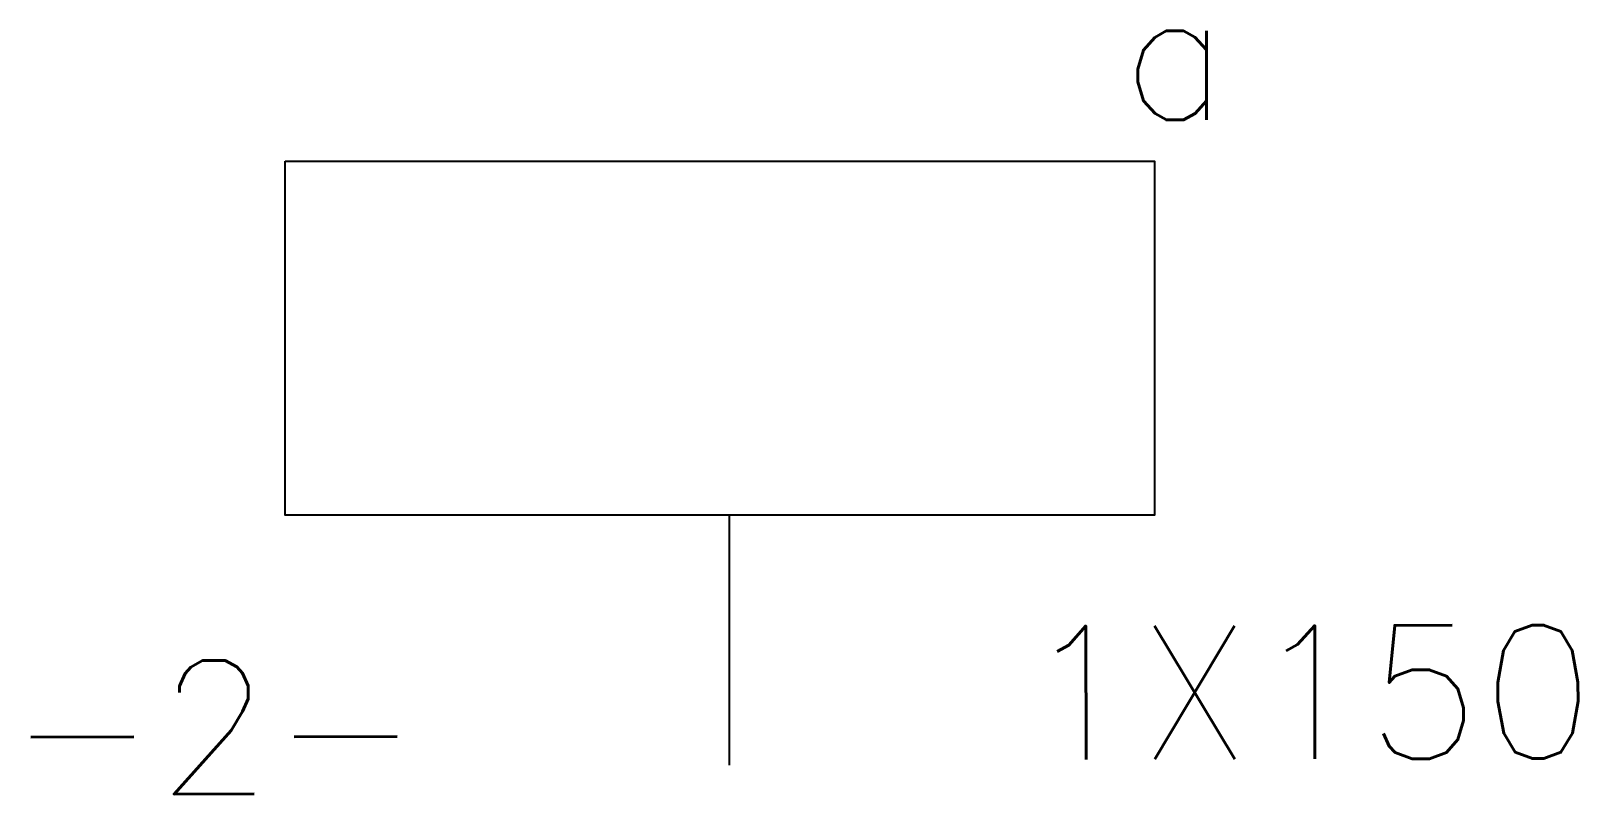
# Model space of a CAD drawing. Header units: millimetres. Extents: x 2574002 to 2575087, y 2704175 to 2704710.
import ezdxf

# ---------------------------------------------------------------- set-up
doc = ezdxf.new("R2010")
doc.units = ezdxf.units.MM
doc.layers.add('Eletrico', color=5, linetype='Continuous')
doc.styles.add('50-175', font='romans.shx', dxfattribs={"height": 0.0875})

msp = doc.modelspace()

# ---------------------------------------------------------------- linework, layer by layer
at = {"layer": 'Eletrico', "color": 7}
msp.add_line((2574491.7, 2704370.6), (2574491.7, 2704195.2), dxfattribs=at)
msp.add_lwpolyline([(2574180.4, 2704619), (2574789.7, 2704619), (2574789.7, 2704370.6), (2574180.4, 2704370.6)], close=True, dxfattribs=at)

# ---------------------------------------------------------------- texts
at = {"layer": 'Eletrico', "color": 3, "lineweight": 0, "style": '50-175'}
for s, height, p in [('a', 93.6, (2574766.1, 2704647.8)), ('1X150', 93.59, (2574697.7, 2704199.3)), ('-2-', 93.59, (2573986.2, 2704174.8))]:
    msp.add_text(s, height=height, rotation=0.1, dxfattribs=at).set_placement(p)

doc.saveas('drawing.dxf')
